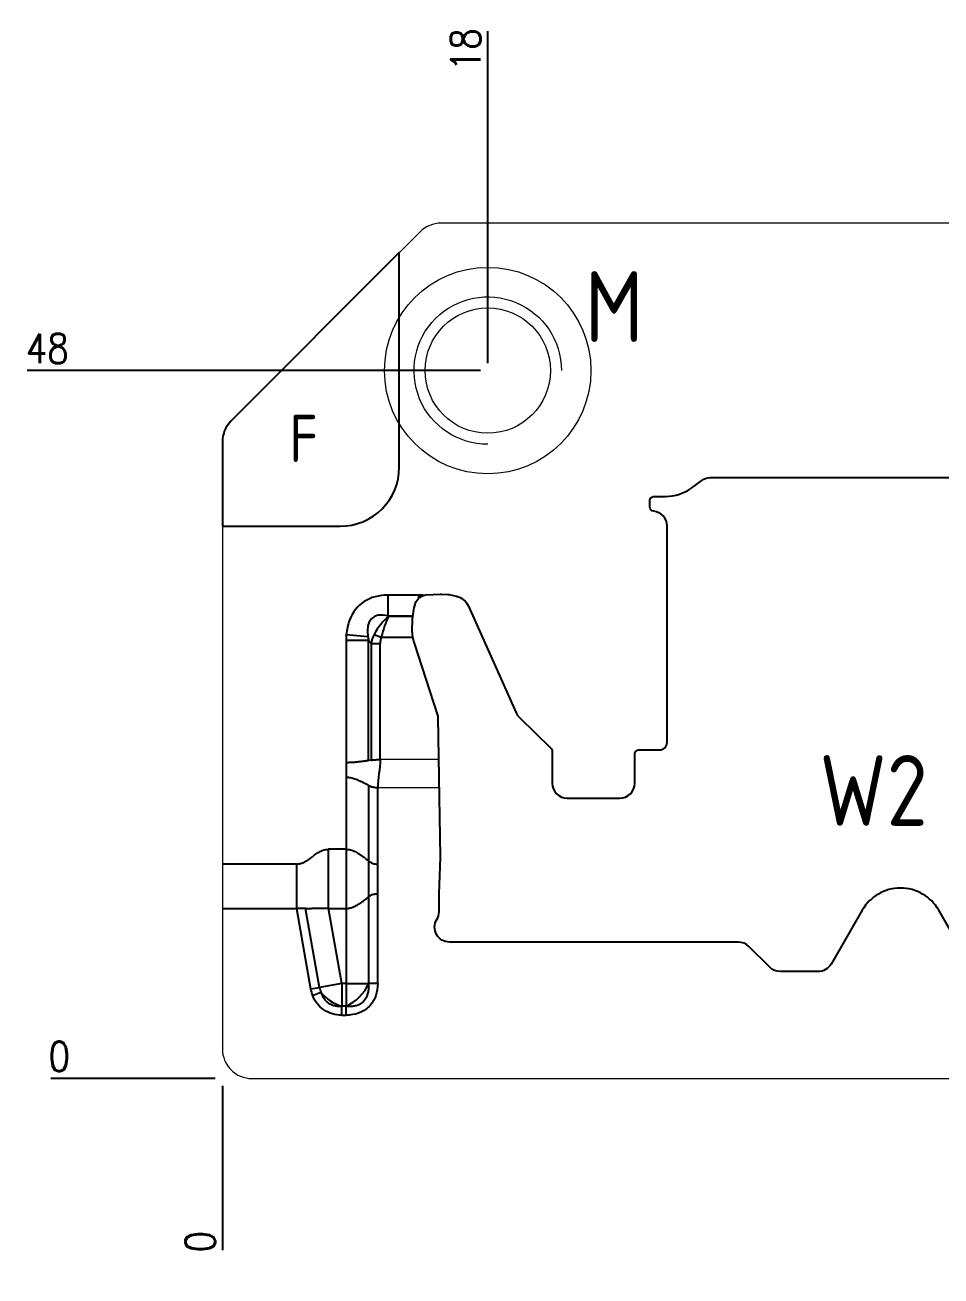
# Model space of a CAD drawing. Header units: millimetres. Extents: x 88508 to 142116, y -5268 to 20283.
# Drawn here: x 100500.1 to 100562.2, y 1764.1 to 1848.9 of the extents above; entities that cross this region are included whole.
import ezdxf
from ezdxf.enums import TextEntityAlignment as Align

# ---------------------------------------------------------------- set-up
doc = ezdxf.new("R2010")
doc.units = ezdxf.units.MM
for name, color, linetype in [('DIE_P', 2, 'Continuous'), ('DIM', 4, 'Continuous'), ('TEXT', 4, 'Continuous')]:
    doc.layers.add(name, color=color, linetype=linetype)
doc.styles.add('gbenor', font='gbenor.shx', dxfattribs={"bigfont": 'gbcbig.shx'})
doc.styles.get("Standard").update_dxf_attribs({"font": 'txt.shx', "width": 0.85, "bigfont": 'ctxt.shx'})
doc.dimstyles.new('T-2-WX', dxfattribs={"dimtxt": 2, "dimasz": 2, "dimexe": 0.5, "dimexo": 0.5, "dimgap": 0.5, "dimtad": 1, "dimtxsty": 'Standard', "dimblk": 'OPEN30', "dimcen": 0, "dimazin": 3, "dimtfac": 1, "dimtmove": 0, "dimatfit": 3, "dimldrblk": 'OPEN30', "dimlwd": -1, "dimlwe": -1})

# ---------------------------------------------------------------- blocks, each defined once
blk = doc.blocks.new('*D9831')
at = {"layer": 'Defpoints', "color": 0}
for p in [(100513.474, 1777.518), (100605.474, 1777.518), (100615.474, 1777.518)]:
    blk.add_point(p, dxfattribs=at)
at = {"layer": 'DIM', "color": 0}
blk.add_line((100605.974, 1777.518), (100617.107, 1777.518), dxfattribs=at)
at = {"layer": 'DIM', "color": 0, "insert": (100616.541, 1779.018), "char_height": 2, "attachment_point": 5}
blk.add_mtext('0', dxfattribs=at)
blk = doc.blocks.new('_Open30')
blk = doc.blocks.new('*D9832')
at = {"layer": 'Defpoints', "color": 0}
for p in [(100587.474, 1824.518), (100615.474, 1824.518), (100513.474, 1777.518)]:
    blk.add_point(p, dxfattribs=at)
at = {"layer": 'DIM', "color": 0}
for p, q in [((100587.974, 1824.518), (100607.474, 1824.518)), ((100607.474, 1824.518), (100611.474, 1824.518)), ((100611.474, 1824.518), (100618.726, 1824.518))]:
    blk.add_line(p, q, dxfattribs=at)
at = {"layer": 'DIM', "color": 0, "insert": (100617.35, 1826.018), "char_height": 2, "attachment_point": 5}
blk.add_mtext('47', dxfattribs=at)
blk = doc.blocks.new('*D9833')
at = {"layer": 'Defpoints', "color": 0}
for p in [(100605.474, 1835.518), (100615.474, 1835.518), (100513.474, 1777.518)]:
    blk.add_point(p, dxfattribs=at)
at = {"layer": 'DIM', "color": 0}
for p, q in [((100605.974, 1835.518), (100609.474, 1835.518)), ((100609.474, 1835.518), (100611.474, 1835.518)), ((100611.474, 1835.518), (100618.726, 1835.518))]:
    blk.add_line(p, q, dxfattribs=at)
at = {"layer": 'DIM', "color": 0, "insert": (100617.35, 1837.018), "char_height": 2, "attachment_point": 5}
blk.add_mtext('58', dxfattribs=at)
blk = doc.blocks.new('*D9834')
at = {"layer": 'Defpoints', "color": 0}
for p in [(100503.474, 1777.518), (100513.474, 1777.518), (100513.474, 1777.518)]:
    blk.add_point(p, dxfattribs=at)
at = {"layer": 'DIM', "color": 0}
blk.add_line((100512.974, 1777.518), (100501.841, 1777.518), dxfattribs=at)
at = {"layer": 'DIM', "color": 0, "insert": (100502.407, 1779.018), "char_height": 2, "attachment_point": 5}
blk.add_mtext('0', dxfattribs=at)
blk = doc.blocks.new('*D9835')
at = {"layer": 'Defpoints', "color": 0}
for p in [(100503.474, 1825.518), (100531.474, 1825.518), (100513.474, 1777.518)]:
    blk.add_point(p, dxfattribs=at)
at = {"layer": 'DIM', "color": 0}
for p, q in [((100507.474, 1825.518), (100500.221, 1825.518)), ((100511.474, 1825.518), (100507.474, 1825.518)), ((100530.974, 1825.518), (100511.474, 1825.518))]:
    blk.add_line(p, q, dxfattribs=at)
at = {"layer": 'DIM', "color": 0, "insert": (100501.598, 1827.018), "char_height": 2, "attachment_point": 5}
blk.add_mtext('48', dxfattribs=at)
blk = doc.blocks.new('*D9836')
at = {"layer": 'Defpoints', "color": 0}
for p in [(100513.474, 1777.518), (100605.474, 1777.518), (100605.474, 1767.518)]:
    blk.add_point(p, dxfattribs=at)
at = {"layer": 'DIM', "color": 0}
for p, q in [((100605.474, 1777.018), (100605.474, 1773.518)), ((100605.474, 1773.518), (100605.474, 1771.518)), ((100605.474, 1771.518), (100605.474, 1764.266))]:
    blk.add_line(p, q, dxfattribs=at)
at = {"layer": 'DIM', "color": 0, "insert": (100603.974, 1765.642), "char_height": 2, "attachment_point": 5, "rotation": 90}
blk.add_mtext('92', dxfattribs=at)
blk = doc.blocks.new('*D9837')
at = {"layer": 'Defpoints', "color": 0}
for p in [(100513.474, 1777.518), (100513.474, 1777.518), (100513.474, 1767.518)]:
    blk.add_point(p, dxfattribs=at)
at = {"layer": 'DIM', "color": 0}
blk.add_line((100513.474, 1777.018), (100513.474, 1765.885), dxfattribs=at)
at = {"layer": 'DIM', "color": 0, "insert": (100511.974, 1766.452), "char_height": 2, "attachment_point": 5, "rotation": 90}
blk.add_mtext('0', dxfattribs=at)
blk = doc.blocks.new('*D9838')
at = {"layer": 'Defpoints', "color": 0}
for p in [(100605.474, 1845.518), (100605.474, 1835.518), (100513.474, 1777.518)]:
    blk.add_point(p, dxfattribs=at)
at = {"layer": 'DIM', "color": 0}
for p, q in [((100605.474, 1841.518), (100605.474, 1848.771)), ((100605.474, 1839.518), (100605.474, 1841.518)), ((100605.474, 1836.018), (100605.474, 1839.518))]:
    blk.add_line(p, q, dxfattribs=at)
at = {"layer": 'DIM', "color": 0, "insert": (100603.974, 1847.394), "char_height": 2, "attachment_point": 5, "rotation": 90}
blk.add_mtext('92', dxfattribs=at)
blk = doc.blocks.new('*D9839')
at = {"layer": 'Defpoints', "color": 0}
for p in [(100587.474, 1845.518), (100587.474, 1824.518), (100513.474, 1777.518)]:
    blk.add_point(p, dxfattribs=at)
at = {"layer": 'DIM', "color": 0}
for p, q in [((100587.474, 1841.518), (100587.474, 1848.852)), ((100587.474, 1837.518), (100587.474, 1841.518)), ((100587.474, 1825.018), (100587.474, 1837.518))]:
    blk.add_line(p, q, dxfattribs=at)
at = {"layer": 'DIM', "color": 0, "insert": (100585.974, 1847.435), "char_height": 2, "attachment_point": 5, "rotation": 90}
blk.add_mtext('74', dxfattribs=at)
blk = doc.blocks.new('*D9840')
at = {"layer": 'Defpoints', "color": 0}
for p in [(100531.474, 1845.518), (100531.474, 1825.518), (100513.474, 1777.518)]:
    blk.add_point(p, dxfattribs=at)
at = {"layer": 'DIM', "color": 0}
for p, q in [((100531.474, 1841.518), (100531.474, 1848.528)), ((100531.474, 1837.518), (100531.474, 1841.518)), ((100531.474, 1826.018), (100531.474, 1837.518))]:
    blk.add_line(p, q, dxfattribs=at)
at = {"layer": 'DIM', "color": 0, "insert": (100529.974, 1847.273), "char_height": 2, "attachment_point": 5, "rotation": 90}
blk.add_mtext('18', dxfattribs=at)

msp = doc.modelspace()

# ---------------------------------------------------------------- linework, layer by layer
at = {"layer": 'DIE_P', "linetype": 'Continuous', "lineweight": 25}
for p, q in [((100526.474, 1810.297), (100524.711, 1810.297)), ((100524.711, 1808.883), (100524.711, 1810.297)), ((100526.474, 1810.297), (100524.711, 1810.297)), ((100524.711, 1808.883), (100524.711, 1810.297)), ((100526.803, 1810.297), (100526.474, 1810.297)), ((100526.803, 1810.297), (100526.474, 1810.297)), ((100526.803, 1810.095), (100526.803, 1810.297)), ((100526.803, 1810.095), (100526.803, 1810.297)), ((100524.711, 1808.883), (100526.397, 1808.883)), ((100524.737, 1808.852), (100524.711, 1808.883)), ((100524.711, 1808.883), (100526.397, 1808.883)), ((100524.737, 1808.852), (100524.711, 1808.883)), ((100526.393, 1808.852), (100524.737, 1808.852)), ((100526.393, 1808.852), (100524.737, 1808.852)), ((100523.345, 1807.473), (100521.879, 1807.597)), ((100523.345, 1807.473), (100521.879, 1807.597)), ((100523.767, 1807.634), (100524.254, 1807.438)), ((100523.767, 1807.634), (100524.254, 1807.438)), ((100521.863, 1807.211), (100521.863, 1798.93)), ((100523.395, 1807.211), (100521.863, 1807.211)), ((100521.863, 1807.211), (100521.863, 1798.93)), ((100523.395, 1807.211), (100521.863, 1807.211)), ((100523.395, 1799.074), (100523.395, 1807.211)), ((100523.395, 1807.211), (100523.565, 1807.009)), ((100523.395, 1799.074), (100523.395, 1807.211)), ((100523.395, 1807.211), (100523.565, 1807.009)), ((100523.565, 1807.009), (100523.565, 1799.102)), ((100523.565, 1807.009), (100524.177, 1807.009)), ((100523.565, 1807.009), (100523.565, 1799.102)), ((100523.565, 1807.009), (100524.177, 1807.009)), ((100524.177, 1799.142), (100524.177, 1807.009)), ((100524.177, 1799.142), (100524.177, 1807.009)), ((100524.254, 1807.438), (100526.401, 1807.438)), ((100524.254, 1807.438), (100526.401, 1807.438)), ((100523.565, 1799.102), (100523.395, 1799.074)), ((100523.565, 1799.102), (100523.395, 1799.074)), ((100521.863, 1798.93), (100521.863, 1797.93)), ((100521.863, 1798.93), (100521.863, 1797.93)), ((100521.863, 1797.93), (100521.863, 1793.058)), ((100521.863, 1797.93), (100521.863, 1793.058)), ((100523.395, 1797.384), (100523.395, 1792.273)), ((100523.395, 1797.384), (100523.395, 1792.273)), ((100524.008, 1792.058), (100524.008, 1797.23)), ((100524.008, 1792.058), (100524.008, 1797.23)), ((100520.672, 1789.048), (100520.672, 1793.058)), ((100521.863, 1793.058), (100520.672, 1793.058)), ((100520.672, 1789.048), (100520.672, 1793.058)), ((100521.863, 1793.058), (100520.672, 1793.058)), ((100521.863, 1793.058), (100521.863, 1789.048)), ((100521.863, 1793.058), (100521.863, 1789.048)), ((100518.494, 1792.058), (100513.474, 1792.058)), ((100518.494, 1792.058), (100514.474, 1792.058)), ((100523.395, 1792.273), (100523.395, 1789.833)), ((100523.395, 1792.273), (100523.395, 1789.833)), ((100524.008, 1790.048), (100524.008, 1792.058)), ((100524.008, 1790.048), (100524.008, 1792.058)), ((100523.395, 1789.833), (100523.395, 1783.959)), ((100523.395, 1789.833), (100523.395, 1783.959)), ((100524.008, 1783.959), (100524.008, 1790.048)), ((100524.008, 1783.959), (100524.008, 1790.048)), ((100513.474, 1789.048), (100518.494, 1789.048)), ((100514.474, 1789.048), (100518.494, 1789.048)), ((100518.494, 1789.048), (100519.457, 1783.587)), ((100518.494, 1789.048), (100519.457, 1783.587)), ((100520.061, 1783.693), (100519.119, 1789.036)), ((100520.061, 1783.693), (100519.119, 1789.036)), ((100521.569, 1783.959), (100520.672, 1789.048)), ((100520.672, 1789.048), (100521.863, 1789.048)), ((100521.569, 1783.959), (100520.672, 1789.048)), ((100520.672, 1789.048), (100521.863, 1789.048)), ((100521.863, 1789.048), (100521.863, 1783.959)), ((100521.863, 1789.048), (100521.863, 1783.959)), ((100521.569, 1783.959), (100520.061, 1783.693)), ((100521.569, 1783.959), (100520.061, 1783.693)), ((100521.863, 1783.959), (100521.569, 1783.959)), ((100521.569, 1783.959), (100521.569, 1782.427)), ((100521.863, 1783.959), (100521.569, 1783.959)), ((100521.569, 1783.959), (100521.569, 1782.427)), ((100521.863, 1783.959), (100523.395, 1783.959)), ((100521.863, 1783.959), (100521.863, 1782.427)), ((100521.863, 1783.959), (100523.395, 1783.959)), ((100521.863, 1783.959), (100521.863, 1782.427)), ((100524.008, 1783.959), (100523.395, 1783.959)), ((100524.008, 1783.959), (100523.395, 1783.959)), ((100524.008, 1783.959), (100523.395, 1783.959)), ((100524.008, 1783.959), (100523.395, 1783.959)), ((100524.008, 1783.959), (100524.008, 1783.959)), ((100524.008, 1783.959), (100524.008, 1783.959)), ((100519.457, 1783.587), (100520.061, 1783.693)), ((100519.457, 1783.587), (100520.061, 1783.693)), ((100519.585, 1783.146), (100520.152, 1783.378)), ((100519.585, 1783.146), (100520.152, 1783.378)), ((100521.863, 1782.427), (100521.569, 1782.427)), ((100521.569, 1781.814), (100521.569, 1782.427)), ((100521.569, 1781.814), (100521.569, 1782.427)), ((100521.863, 1782.427), (100521.569, 1782.427)), ((100521.569, 1781.814), (100521.569, 1782.427)), ((100521.569, 1781.814), (100521.569, 1782.427)), ((100521.863, 1781.814), (100521.863, 1782.427)), ((100521.863, 1781.814), (100521.863, 1782.427)), ((100521.863, 1781.814), (100521.863, 1782.427)), ((100521.863, 1781.814), (100521.863, 1782.427)), ((100521.569, 1781.814), (100521.863, 1781.814)), ((100521.569, 1781.814), (100521.863, 1781.814)), ((100521.863, 1781.814), (100521.863, 1781.814)), ((100521.863, 1781.814), (100521.863, 1781.814))]:
    msp.add_line(p, q, dxfattribs=at)
at = {"layer": 'DIE_P', "linetype": 'Continuous', "lineweight": 18, "ltscale": 10}
msp.add_lwpolyline([(100513.474, 1820.69), (100513.474, 1779.518, 0.414214), (100515.474, 1777.518), (100603.474, 1777.518, 0.414214), (100605.474, 1779.518), (100605.474, 1832.518, 0.414214), (100602.474, 1835.518), (100528.302, 1835.518, 0.198912), (100526.888, 1834.933), (100514.06, 1822.104, 0.198912)], format="xyb", close=True, dxfattribs=at)
at = {"layer": 'DIE_P', "color": 94, "linetype": 'Continuous'}
msp.add_lwpolyline([(100513.474, 1814.967), (100521.474, 1814.967, 0.414214), (100525.474, 1818.967), (100525.474, 1833.518), (100514.06, 1822.104, 0.198912), (100513.474, 1820.69), (100513.474, 1814.967)], format="xyb", dxfattribs=at)
at = {"layer": 'DIE_P', "lineweight": 18}
msp.add_lwpolyline([(100531.474, 1820.518, -2.414214), (100536.474, 1825.518)], format="xyb", dxfattribs=at)
at = {"layer": 'DIE_P', "color": 1}
msp.add_lwpolyline([(100564.185, 1785.268), (100562.072, 1788.929, 0.57735), (100556.876, 1788.929), (100554.763, 1785.268, -0.267949), (100553.897, 1784.768), (100551.311, 1784.768, -0.198912), (100550.604, 1785.061), (100549.189, 1786.475, 0.198912), (100548.482, 1786.768), (100528.874, 1786.768, -0.587802), (100528.024, 1788.295, 0.139599), (100528.174, 1788.822), (100528.174, 1790.048), (100528.27, 1792.514, 0.013966), (100528.27, 1792.57), (100528.11, 1802.006, 0.07437), (100528.085, 1802.152), (100526.503, 1807.026, -0.072804), (100526.357, 1807.882, -0.020893), (100526.369, 1808.514, -0.065843), (100526.576, 1809.738, -0.314664), (100527.298, 1810.302), (100528.246, 1810.352, -0.022085), (100528.334, 1810.352), (100528.758, 1810.337, -0.047945), (100528.947, 1810.312), (100529.346, 1810.22, -0.234761), (100530.171, 1809.541), (100533.412, 1802.303, 0.094488), (100533.626, 1801.996), (100535.765, 1799.91, -0.202142), (100535.855, 1799.695), (100535.855, 1797.528, 0.414214), (100536.855, 1796.528), (100540.443, 1796.528, 0.414214), (100541.443, 1797.528), (100541.443, 1799.51, -0.415405), (100541.745, 1799.81), (100543.136, 1799.804, 0.415405), (100543.638, 1800.304), (100543.638, 1814.99, 0.386273), (100542.734, 1815.985, -0.386273), (100542.463, 1816.284), (100542.463, 1816.69, -0.414613), (100542.763, 1816.99), (100543.538, 1816.989, 0.160217), (100545.32, 1817.572), (100546.003, 1818.074, -0.159868), (100546.595, 1818.268), (100572.352, 1818.268, -0.159868)], format="xyb", dxfattribs=at)
at = {"layer": 'DIE_P', "linetype": 'Continuous', "lineweight": 25, "flags": 128}
for points in [[(100521.569, 1782.427), (100521.569, 1782.427), (100521.569, 1782.427), (100521.569, 1782.427), (100521.569, 1782.427), (100521.569, 1782.427), (100521.569, 1782.427), (100521.569, 1782.427), (100521.569, 1782.427)], [(100521.569, 1782.427), (100521.569, 1782.427), (100521.569, 1782.427), (100521.569, 1782.427), (100521.569, 1782.427), (100521.569, 1782.427), (100521.569, 1782.427), (100521.569, 1782.427), (100521.569, 1782.427)], [(100521.569, 1781.814), (100521.569, 1781.814), (100521.569, 1781.814), (100521.569, 1781.814), (100521.569, 1781.814), (100521.569, 1781.814), (100521.569, 1781.814), (100521.569, 1781.814), (100521.569, 1781.814)], [(100521.569, 1781.814), (100521.569, 1781.814), (100521.569, 1781.814), (100521.569, 1781.814), (100521.569, 1781.814), (100521.569, 1781.814), (100521.569, 1781.814), (100521.569, 1781.814), (100521.569, 1781.814)]]:
    msp.add_lwpolyline(points, dxfattribs=at)
at = {"layer": 'DIE_P', "linetype": 'Continuous', "lineweight": 18, "ltscale": 10}
msp.add_circle((100531.474, 1825.518), 7, dxfattribs=at)
at = {"layer": 'DIE_P', "lineweight": 18}
msp.add_circle((100531.474, 1825.518), 4.25, dxfattribs=at)
at = {"layer": 'DIE_P', "linetype": 'Continuous', "lineweight": 25}
for centre, radius, start, end in [((100520.699, 1785.123), 2.936, 293.35432, 336.64568), ((100520.699, 1785.123), 2.936, 293.35432, 336.64568), ((100521.569, 1783.959), 2.145, 190, 202.29086), ((100521.569, 1783.959), 2.145, 190, 202.29086), ((100521.569, 1783.959), 1.532, 190, 202.29086), ((100521.569, 1783.959), 1.532, 190, 202.29086), ((100522.325, 1785.085), 2.764, 218.1539, 254.12122), ((100522.325, 1785.085), 2.764, 218.1539, 254.12122)]:
    msp.add_arc(centre, radius, start, end, dxfattribs=at)
for centre, major_axis, ratio, start_param, end_param in [((100527.085, 1804.64), (-4.228, 5.039), 0.60812, 5.811353, 6.60748), ((100527.085, 1804.64), (-4.228, 5.039), 0.60812, 5.811353, 6.60748), ((100527.528, 1804.499), (-1.428, 5.712), 0.696316, 6.029972, 6.110873), ((100527.528, 1804.499), (-1.428, 5.712), 0.696316, 6.029972, 6.110873), ((100527.085, 1804.64), (-4.228, 5.039), 0.60812, 0.324295, 0.548945), ((100527.085, 1804.64), (-4.228, 5.039), 0.60812, 0.324295, 0.548945), ((100527.085, 1804.64), (-3.446, 4.107), 0.373037, 5.811353, 6.832131), ((100527.085, 1804.64), (-3.446, 4.107), 0.373037, 5.811353, 6.832131), ((100524.737, 1807.438), (1.124, 1.742), 0.451138, 0.960352, 1.74575), ((100524.737, 1807.438), (1.124, 1.742), 0.451138, 0.960352, 1.74575), ((100524.737, 1807.438), (0.51, 1.997), 0.22754, 0.843503, 1.628901), ((100524.737, 1807.438), (0.51, 1.997), 0.22754, 0.843503, 1.628901), ((100527.085, 1804.64), (-4.228, 5.039), 0.60812, 0.548945, 0.627131), ((100527.085, 1804.64), (-4.228, 5.039), 0.60812, 0.548945, 0.627131), ((100525.744, 1806.238), (-1.581, 1.884), 0.813078, 0.313565, 0.627131), ((100525.744, 1806.238), (-1.581, 1.884), 0.813078, 0.313565, 0.627131), ((100527.085, 1804.64), (-3.446, 4.107), 0.373037, 0.548945, 0.627131), ((100527.085, 1804.64), (-3.446, 4.107), 0.373037, 0.548945, 0.627131), ((100525.744, 1806.238), (-1.268, 1.512), 0.60812, 0.313565, 0.627131), ((100525.744, 1806.238), (-1.268, 1.512), 0.60812, 0.313565, 0.627131)]:
    msp.add_ellipse(centre, major_axis=major_axis, ratio=ratio, start_param=start_param, end_param=end_param, dxfattribs=at)
for points, knots in [([(100523.395, 1799.074), (100523.364, 1799.069), (100523.301, 1799.058), (100523.198, 1799.042), (100523.086, 1799.026), (100522.967, 1799.01), (100522.841, 1798.994), (100522.71, 1798.979), (100522.574, 1798.965), (100522.435, 1798.953), (100522.293, 1798.944), (100522.149, 1798.936), (100522.006, 1798.931), (100521.911, 1798.93), (100521.863, 1798.93)], [0, 0, 0, 0, 0.081334, 0.163799, 0.24716, 0.331183, 0.415634, 0.500283, 0.584901, 0.669267, 0.753162, 0.83638, 0.918721, 1, 1, 1, 1]), ([(100523.395, 1799.074), (100523.364, 1799.069), (100523.301, 1799.058), (100523.198, 1799.042), (100523.086, 1799.026), (100522.967, 1799.01), (100522.841, 1798.994), (100522.71, 1798.979), (100522.574, 1798.965), (100522.435, 1798.953), (100522.293, 1798.944), (100522.149, 1798.936), (100522.006, 1798.931), (100521.911, 1798.93), (100521.863, 1798.93)], [0, 0, 0, 0, 0.081334, 0.163799, 0.24716, 0.331183, 0.415634, 0.500283, 0.584901, 0.669267, 0.753162, 0.83638, 0.918721, 1, 1, 1, 1]), ([(100523.565, 1799.102), (100523.584, 1799.105), (100523.624, 1799.112), (100523.691, 1799.12), (100523.764, 1799.127), (100523.842, 1799.132), (100523.923, 1799.137), (100524.006, 1799.14), (100524.091, 1799.142), (100524.149, 1799.142), (100524.177, 1799.142)], [0, 0, 0, 0, 0.12761, 0.254426, 0.380472, 0.505772, 0.63035, 0.754231, 0.877439, 1, 1, 1, 1]), ([(100523.565, 1799.102), (100523.584, 1799.105), (100523.624, 1799.112), (100523.691, 1799.12), (100523.764, 1799.127), (100523.842, 1799.132), (100523.923, 1799.137), (100524.006, 1799.14), (100524.091, 1799.142), (100524.149, 1799.142), (100524.177, 1799.142)], [0, 0, 0, 0, 0.12761, 0.254426, 0.380472, 0.505772, 0.63035, 0.754231, 0.877439, 1, 1, 1, 1]), ([(100523.395, 1797.384), (100523.371, 1797.397), (100523.321, 1797.426), (100523.236, 1797.473), (100523.138, 1797.524), (100523.009, 1797.589), (100522.878, 1797.651), (100522.694, 1797.734), (100522.517, 1797.806), (100522.321, 1797.867), (100522.172, 1797.903), (100522.02, 1797.925), (100521.915, 1797.928), (100521.863, 1797.93)], [0, 0, 0, 0, 0.063233, 0.133321, 0.210266, 0.294069, 0.418579, 0.482675, 0.660351, 0.748985, 0.828804, 0.915176, 1, 1, 1, 1]), ([(100523.395, 1797.384), (100523.371, 1797.397), (100523.321, 1797.426), (100523.236, 1797.473), (100523.138, 1797.524), (100523.009, 1797.589), (100522.878, 1797.651), (100522.694, 1797.734), (100522.517, 1797.806), (100522.321, 1797.867), (100522.172, 1797.903), (100522.02, 1797.925), (100521.915, 1797.928), (100521.863, 1797.93)], [0, 0, 0, 0, 0.063233, 0.133321, 0.210266, 0.294069, 0.418579, 0.482675, 0.660351, 0.748985, 0.828804, 0.915176, 1, 1, 1, 1]), ([(100524.008, 1797.23), (100523.981, 1797.23), (100523.927, 1797.231), (100523.847, 1797.237), (100523.769, 1797.248), (100523.693, 1797.262), (100523.621, 1797.281), (100523.552, 1797.303), (100523.491, 1797.329), (100523.439, 1797.355), (100523.41, 1797.374), (100523.395, 1797.383)], [0, 0, 0, 0, 0.1120239, 0.2243176, 0.3371686, 0.4508603, 0.5656696, 0.6818656, 0.7997079, 0.9006076, 1, 1, 1, 1]), ([(100524.008, 1797.23), (100523.981, 1797.23), (100523.927, 1797.231), (100523.847, 1797.237), (100523.769, 1797.248), (100523.693, 1797.262), (100523.621, 1797.281), (100523.552, 1797.303), (100523.491, 1797.329), (100523.439, 1797.355), (100523.41, 1797.374), (100523.395, 1797.383)], [0, 0, 0, 0, 0.1120239, 0.2243176, 0.3371686, 0.4508603, 0.5656696, 0.6818656, 0.7997079, 0.9006076, 1, 1, 1, 1]), ([(100518.494, 1792.058), (100518.525, 1792.059), (100518.588, 1792.061), (100518.683, 1792.075), (100518.779, 1792.096), (100518.876, 1792.127), (100518.973, 1792.166), (100519.081, 1792.218), (100519.201, 1792.288), (100519.373, 1792.401), (100519.583, 1792.558), (100519.793, 1792.715), (100519.966, 1792.829), (100520.116, 1792.916), (100520.286, 1792.992), (100520.48, 1793.048), (100520.609, 1793.055), (100520.672, 1793.058)], [0, 0, 0, 0, 0.038324, 0.077384, 0.117488, 0.15892, 0.201937, 0.24677, 0.305439, 0.372119, 0.500098, 0.628077, 0.694556, 0.753425, 0.841157, 0.922625, 1, 1, 1, 1]), ([(100518.494, 1792.058), (100518.525, 1792.059), (100518.588, 1792.061), (100518.683, 1792.075), (100518.779, 1792.096), (100518.876, 1792.127), (100518.973, 1792.166), (100519.081, 1792.218), (100519.201, 1792.288), (100519.373, 1792.401), (100519.583, 1792.558), (100519.793, 1792.715), (100519.966, 1792.829), (100520.116, 1792.916), (100520.286, 1792.992), (100520.48, 1793.048), (100520.609, 1793.055), (100520.672, 1793.058)], [0, 0, 0, 0, 0.038324, 0.077384, 0.117488, 0.15892, 0.201937, 0.24677, 0.305439, 0.372119, 0.500098, 0.628077, 0.694556, 0.753425, 0.841157, 0.922625, 1, 1, 1, 1]), ([(100521.863, 1793.058), (100521.89, 1793.058), (100521.945, 1793.057), (100522.027, 1793.048), (100522.108, 1793.035), (100522.21, 1793.011), (100522.336, 1792.969), (100522.532, 1792.881), (100522.702, 1792.78), (100522.881, 1792.661), (100523.045, 1792.547), (100523.23, 1792.408), (100523.343, 1792.315), (100523.395, 1792.273)], [0, 0, 0, 0, 0.0424664, 0.084915, 0.1275282, 0.1704863, 0.2493178, 0.3368809, 0.513167, 0.573431, 0.7008473, 0.8637317, 1, 1, 1, 1]), ([(100521.863, 1793.058), (100521.89, 1793.058), (100521.945, 1793.057), (100522.027, 1793.048), (100522.108, 1793.035), (100522.21, 1793.011), (100522.336, 1792.969), (100522.532, 1792.881), (100522.702, 1792.78), (100522.881, 1792.661), (100523.045, 1792.547), (100523.23, 1792.408), (100523.343, 1792.315), (100523.395, 1792.273)], [0, 0, 0, 0, 0.0424664, 0.084915, 0.1275282, 0.1704863, 0.2493178, 0.3368809, 0.513167, 0.573431, 0.7008473, 0.8637317, 1, 1, 1, 1]), ([(100523.395, 1792.273), (100523.407, 1792.262), (100523.43, 1792.24), (100523.488, 1792.195), (100523.574, 1792.144), (100523.701, 1792.096), (100523.847, 1792.064), (100523.954, 1792.06), (100524.008, 1792.058)], [0, 0, 0, 0, 0.085666, 0.170347, 0.373448, 0.568606, 0.782508, 1, 1, 1, 1]), ([(100523.395, 1792.273), (100523.407, 1792.262), (100523.43, 1792.24), (100523.488, 1792.195), (100523.574, 1792.144), (100523.701, 1792.096), (100523.847, 1792.064), (100523.954, 1792.06), (100524.008, 1792.058)], [0, 0, 0, 0, 0.085666, 0.170347, 0.373448, 0.568606, 0.782508, 1, 1, 1, 1]), ([(100521.863, 1789.048), (100521.89, 1789.049), (100521.945, 1789.05), (100522.027, 1789.058), (100522.108, 1789.072), (100522.21, 1789.096), (100522.336, 1789.138), (100522.532, 1789.226), (100522.702, 1789.327), (100522.881, 1789.445), (100523.045, 1789.56), (100523.23, 1789.699), (100523.343, 1789.791), (100523.395, 1789.833)], [0, 0, 0, 0, 0.042466, 0.084915, 0.127528, 0.170486, 0.249318, 0.336881, 0.513167, 0.573431, 0.700847, 0.863732, 1, 1, 1, 1]), ([(100521.863, 1789.048), (100521.89, 1789.049), (100521.945, 1789.05), (100522.027, 1789.058), (100522.108, 1789.072), (100522.21, 1789.096), (100522.336, 1789.138), (100522.532, 1789.226), (100522.702, 1789.327), (100522.881, 1789.445), (100523.045, 1789.56), (100523.23, 1789.699), (100523.343, 1789.791), (100523.395, 1789.833)], [0, 0, 0, 0, 0.042466, 0.084915, 0.127528, 0.170486, 0.249318, 0.336881, 0.513167, 0.573431, 0.700847, 0.863732, 1, 1, 1, 1]), ([(100523.395, 1789.833), (100523.407, 1789.844), (100523.43, 1789.867), (100523.488, 1789.912), (100523.574, 1789.963), (100523.701, 1790.011), (100523.847, 1790.042), (100523.954, 1790.046), (100524.008, 1790.048)], [0, 0, 0, 0, 0.085648, 0.170312, 0.373422, 0.568587, 0.782499, 1, 1, 1, 1]), ([(100523.395, 1789.833), (100523.407, 1789.844), (100523.43, 1789.867), (100523.488, 1789.912), (100523.574, 1789.963), (100523.701, 1790.011), (100523.847, 1790.042), (100523.954, 1790.046), (100524.008, 1790.048)], [0, 0, 0, 0, 0.085648, 0.170312, 0.373422, 0.568587, 0.782499, 1, 1, 1, 1]), ([(100519.119, 1789.036), (100519.104, 1789.037), (100519.073, 1789.04), (100518.998, 1789.044), (100518.891, 1789.047), (100518.753, 1789.048), (100518.62, 1789.048), (100518.535, 1789.048), (100518.494, 1789.048)], [0, 0, 0, 0, 0.0939075, 0.1945654, 0.4262057, 0.6376685, 0.828938, 1, 1, 1, 1]), ([(100519.119, 1789.036), (100519.104, 1789.037), (100519.073, 1789.04), (100518.998, 1789.044), (100518.891, 1789.047), (100518.753, 1789.048), (100518.62, 1789.048), (100518.535, 1789.048), (100518.494, 1789.048)], [0, 0, 0, 0, 0.0939075, 0.1945654, 0.4262057, 0.6376685, 0.828938, 1, 1, 1, 1]), ([(100520.672, 1789.048), (100520.624, 1789.048), (100520.53, 1789.048), (100520.398, 1789.048), (100520.278, 1789.047), (100520.172, 1789.046), (100520.016, 1789.044), (100519.782, 1789.038), (100519.496, 1789.032), (100519.293, 1789.03), (100519.175, 1789.033), (100519.137, 1789.035), (100519.119, 1789.036)], [0, 0, 0, 0, 0.08266, 0.158299, 0.226917, 0.288514, 0.343092, 0.503885, 0.711842, 0.902214, 0.953354, 1, 1, 1, 1]), ([(100520.672, 1789.048), (100520.624, 1789.048), (100520.53, 1789.048), (100520.398, 1789.048), (100520.278, 1789.047), (100520.172, 1789.046), (100520.016, 1789.044), (100519.782, 1789.038), (100519.496, 1789.032), (100519.293, 1789.03), (100519.175, 1789.033), (100519.137, 1789.035), (100519.119, 1789.036)], [0, 0, 0, 0, 0.08266, 0.158299, 0.226917, 0.288514, 0.343092, 0.503885, 0.711842, 0.902214, 0.953354, 1, 1, 1, 1]), ([(100521.863, 1782.427), (100521.914, 1782.423), (100522.013, 1782.414), (100522.16, 1782.414), (100522.299, 1782.424), (100522.431, 1782.443), (100522.556, 1782.473), (100522.673, 1782.512), (100522.783, 1782.56), (100522.883, 1782.617), (100522.976, 1782.683), (100523.088, 1782.783), (100523.209, 1782.933), (100523.316, 1783.147), (100523.385, 1783.392), (100523.415, 1783.668), (100523.402, 1783.859), (100523.395, 1783.959)], [0, 0, 0, 0, 0.059763, 0.116758, 0.171154, 0.223142, 0.272942, 0.320803, 0.367008, 0.411867, 0.455724, 0.498942, 0.586353, 0.677741, 0.775779, 0.882637, 1, 1, 1, 1]), ([(100524.008, 1783.959), (100524.008, 1783.675), (100523.967, 1783.386), (100523.778, 1782.851), (100523.629, 1782.601), (100523.226, 1782.198), (100522.977, 1782.046), (100522.437, 1781.855), (100522.149, 1781.814), (100521.863, 1781.814)], [0, 0, 0, 0, 0.25, 0.25, 0.5, 0.5, 0.75, 0.75, 1, 1, 1, 1]), ([(100521.863, 1782.427), (100521.914, 1782.423), (100522.013, 1782.414), (100522.16, 1782.414), (100522.299, 1782.424), (100522.431, 1782.443), (100522.556, 1782.473), (100522.673, 1782.512), (100522.783, 1782.56), (100522.883, 1782.617), (100522.976, 1782.683), (100523.088, 1782.783), (100523.209, 1782.933), (100523.316, 1783.147), (100523.385, 1783.392), (100523.415, 1783.668), (100523.402, 1783.859), (100523.395, 1783.959)], [0, 0, 0, 0, 0.059763, 0.116758, 0.171154, 0.223142, 0.272942, 0.320803, 0.367008, 0.411867, 0.455724, 0.498942, 0.586353, 0.677741, 0.775779, 0.882637, 1, 1, 1, 1]), ([(100524.008, 1783.959), (100524.008, 1783.675), (100523.967, 1783.386), (100523.778, 1782.851), (100523.629, 1782.601), (100523.226, 1782.198), (100522.977, 1782.046), (100522.437, 1781.855), (100522.149, 1781.814), (100521.863, 1781.814)], [0, 0, 0, 0, 0.25, 0.25, 0.5, 0.5, 0.75, 0.75, 1, 1, 1, 1]), ([(100521.569, 1781.814), (100521.358, 1781.814), (100521.144, 1781.842), (100520.737, 1781.957), (100520.542, 1782.046), (100520.19, 1782.281), (100520.034, 1782.428), (100519.772, 1782.762), (100519.666, 1782.949), (100519.585, 1783.146)], [0, 0, 0, 0, 0.25, 0.25, 0.5, 0.5, 0.75, 0.75, 1, 1, 1, 1]), ([(100521.569, 1781.814), (100521.358, 1781.814), (100521.144, 1781.842), (100520.737, 1781.957), (100520.542, 1782.046), (100520.19, 1782.281), (100520.034, 1782.428), (100519.772, 1782.762), (100519.666, 1782.949), (100519.585, 1783.146)], [0, 0, 0, 0, 0.25, 0.25, 0.5, 0.5, 0.75, 0.75, 1, 1, 1, 1]), ([(100520.152, 1783.378), (100520.165, 1783.338), (100520.192, 1783.258), (100520.242, 1783.145), (100520.299, 1783.039), (100520.362, 1782.941), (100520.432, 1782.85), (100520.508, 1782.768), (100520.59, 1782.695), (100520.707, 1782.608), (100520.87, 1782.52), (100521.086, 1782.45), (100521.323, 1782.415), (100521.485, 1782.423), (100521.569, 1782.427)], [0, 0, 0, 0, 0.068857, 0.135378, 0.199798, 0.262377, 0.323396, 0.383159, 0.44199, 0.500229, 0.617163, 0.737821, 0.864712, 1, 1, 1, 1]), ([(100520.152, 1783.378), (100520.165, 1783.338), (100520.192, 1783.258), (100520.242, 1783.145), (100520.299, 1783.039), (100520.362, 1782.941), (100520.432, 1782.85), (100520.508, 1782.768), (100520.59, 1782.695), (100520.707, 1782.608), (100520.87, 1782.52), (100521.086, 1782.45), (100521.323, 1782.415), (100521.485, 1782.423), (100521.569, 1782.427)], [0, 0, 0, 0, 0.068857, 0.135378, 0.199798, 0.262377, 0.323396, 0.383159, 0.44199, 0.500229, 0.617163, 0.737821, 0.864712, 1, 1, 1, 1])]:
    msp.add_open_spline(points, degree=3, knots=knots, dxfattribs=at)
for points in [[(100524.177, 1799.142), (100524.177, 1798.5), (100524.008, 1797.872), (100524.008, 1797.23)], [(100524.177, 1799.142), (100524.177, 1798.5), (100524.008, 1797.872), (100524.008, 1797.23)], [(100518.494, 1792.058), (100518.494, 1791.001), (100518.494, 1790.106), (100518.494, 1789.048)], [(100518.494, 1792.058), (100518.494, 1791.001), (100518.494, 1790.106), (100518.494, 1789.048)]]:
    msp.add_open_spline(points, degree=3, dxfattribs=at)
at = {"layer": 'DIE_P', "linetype": 'Continuous', "lineweight": 13}
for points, degree in [([(100528.174, 1799.141), (100524.177, 1799.141)], 1), ([(100528.174, 1799.141), (100526.842, 1799.141), (100525.51, 1799.141), (100524.177, 1799.141)], 3), ([(100528.174, 1797.229), (100526.785, 1797.229), (100525.396, 1797.229), (100524.008, 1797.229)], 3), ([(100528.174, 1797.229), (100524.008, 1797.229)], 1), ([(100528.191, 1797.229), (100528.185, 1797.229), (100528.18, 1797.229), (100528.174, 1797.229)], 3), ([(100528.191, 1797.229), (100528.174, 1797.229)], 1)]:
    msp.add_open_spline(points, degree=degree, dxfattribs=at)

# ---------------------------------------------------------------- texts
at = {"layer": 'DIE_P', "color": 4, "style": 'gbenor'}
msp.add_text('F', height=3.2, dxfattribs=at).set_placement((100518.989, 1820.915), align=Align.MIDDLE_CENTER)
at = {"layer": 'TEXT', "color": 4, "style": 'gbenor'}
for s, p in [('M', (100540.05, 1829.862)), ('W2', (100557.652, 1797.049))]:
    msp.add_text(s, height=4.8, dxfattribs=at).set_placement(p, align=Align.MIDDLE_CENTER)

# ---------------------------------------------------------------- dimensions: what is measured, and where the dimension line sits
at = {"layer": 'DIM'}
for feature_location, offset, dtype, origin, picture, middle in [((100587.474, 1824.518), (0, 21), 1, (100513.474, 1777.518), '*D9839', (100585.974, 1847.435)), ((100605.474, 1835.518), (0, 10), 1, (100513.474, 1777.518), '*D9838', (100603.974, 1847.394)), ((100531.474, 1825.518), (0, 20), 1, (100513.474, 1777.518), '*D9840', (100529.974, 1847.273)), ((100605.474, 1835.518), (10, 0), 0, (100513.474, 1777.518), '*D9833', (100617.35, 1837.018)), ((100531.474, 1825.518), (-28, 0), 0, (100513.474, 1777.518), '*D9835', (100501.598, 1827.018)), ((100587.474, 1824.518), (28, 0), 0, (100513.474, 1777.518), '*D9832', (100617.35, 1826.018)), ((100513.47387323, 1777.518301677), (-10, 0), 0, (100513.47387323, 1777.518301677), '*D9834', (100502.407206564, 1779.018301677)), ((100605.47387325, 1777.518301677), (10, 0), 0, (100513.47387323, 1777.518301677), '*D9831', (100616.540539917, 1779.018301677)), ((100513.47387323, 1777.518301677), (0, -10), 1, (100513.47387323, 1777.518301677), '*D9837', (100511.97387323, 1766.45163501)), ((100605.474, 1777.518), (0, -10), 1, (100513.474, 1777.518), '*D9836', (100603.974, 1765.642))]:
    dim = msp.add_ordinate_dim(feature_location=feature_location, offset=offset, dtype=dtype, origin=origin, dimstyle='T-2-WX', dxfattribs=at)
    dim.commit()
    dim.dimension.update_dxf_attribs({"geometry": picture, "text_midpoint": middle})

doc.saveas('drawing.dxf')
